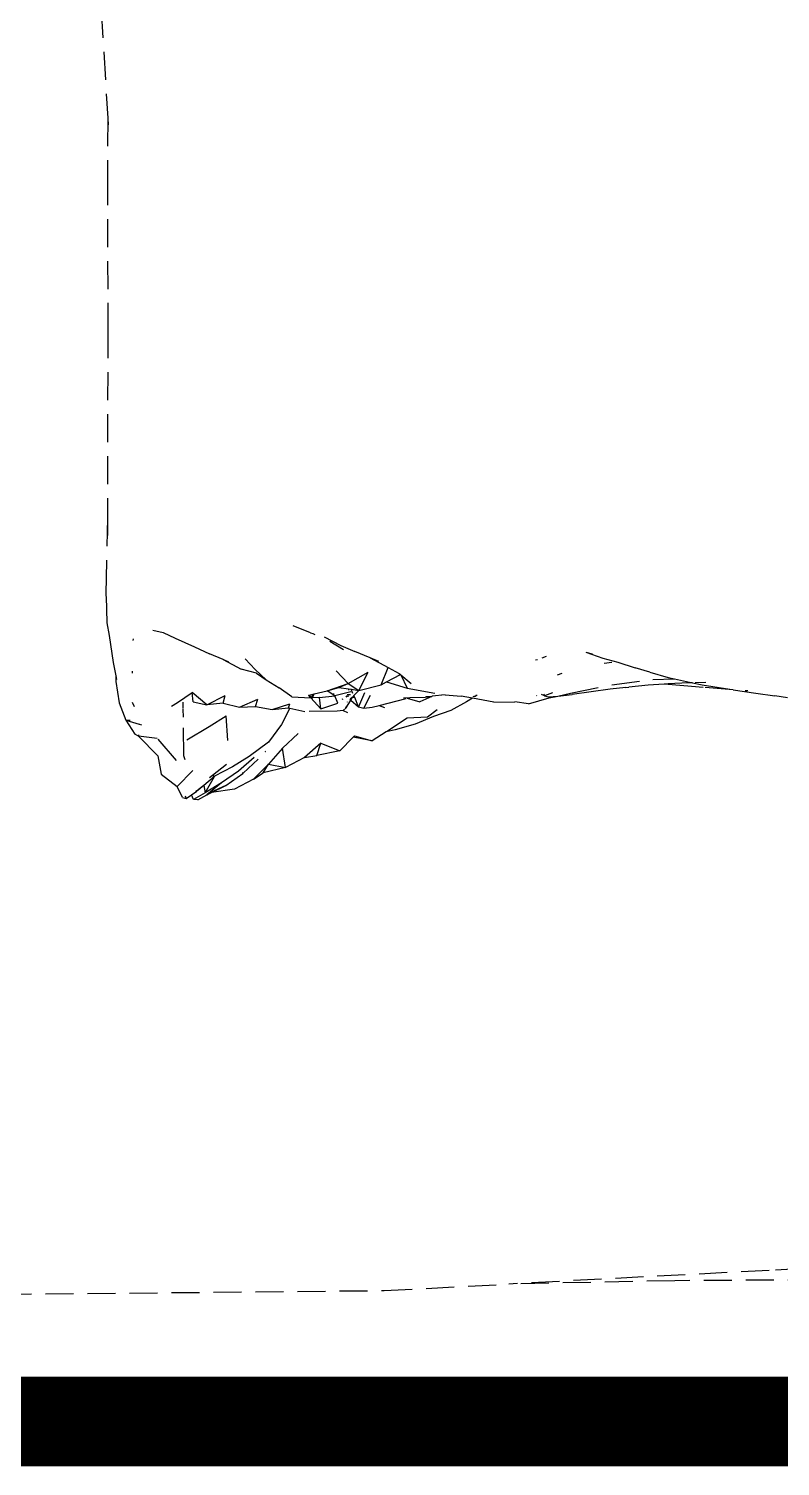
# Model space of a CAD drawing. Header units: millimetres. Extents: x 0 to 460473, y -68369 to 85219.
# Drawn here: x 229342.1 to 229509.8, y -31072.2 to -30751.2 of the extents above; entities that cross this region are included whole.
import ezdxf

# ---------------------------------------------------------------- set-up
doc = ezdxf.new("R2010")
doc.units = ezdxf.units.MM
doc.header["$LTSCALE"] = 50
doc.linetypes.add('HIDDEN2', pattern=[0.1875, 0.125, -0.0625])
doc.layers.add('fur', color=6, linetype='Continuous')
doc.layers.add('hid', color=8, linetype='HIDDEN2')

msp = doc.modelspace()

# ---------------------------------------------------------------- linework, layer by layer
at = {"layer": 'fur', "color": 40, "lineweight": 50, "true_color": 0xf8d731, "const_width": 20}
msp.add_lwpolyline([(227948.79534532, -29852.15140199), (229958.57693828, -29852.15140199), (229958.57693828, -31062.19639215), (227948.79534532, -31062.19639215)], close=True, dxfattribs=at)
at = {"layer": 'hid'}
for p, q in [((229355.00072735, -30690.84641993), (229359.77242368, -30771.19265532)), ((229359.77242368, -30771.19265532), (229359.73167464, -30784.30737167)), ((229359.77242368, -30771.19265532), (229359.85682228, -30772.6137662)), ((229359.73167464, -30784.30737167), (229359.76266993, -30818.52801195)), ((229359.76266993, -30818.52801195), (229359.72891424, -30860.49566896)), ((229359.72891424, -30860.49566896), (229359.3952258, -30873.97714257)), ((229359.72891424, -30860.49566896), (229359.7258422, -30864.31507259)), ((229359.3952258, -30873.97714257), (229359.37806174, -30877.16972129)), ((229359.37806174, -30877.16972129), (229359.51837374, -30880.23502906)), ((229359.51837374, -30880.23502906), (229359.50354266, -30880.77661335)), ((229359.50354266, -30880.77661335), (229359.57753141, -30883.8801138)), ((229359.57753141, -30883.8801138), (229360.08012166, -30886.70966022)), ((229360.08012166, -30886.70966022), (229360.98331765, -30892.6867315)), ((229369.85530194, -30885.47859749), (229372.16678379, -30885.98650241)), ((229372.16678379, -30885.98650241), (229374.85470841, -30887.25041813)), ((229405.02728712, -30886.11454526), (229401.12071447, -30884.5222293)), ((229405.02728712, -30886.11454526), (229405.51590842, -30886.25227915)), ((229405.51590842, -30886.25227915), (229405.97330993, -30886.43196974)), ((229408.06215898, -30886.97002313), (229411.80725617, -30888.94770184)), ((229365.44811619, -30887.45658394), (229365.3737138, -30887.7861323)), ((229374.85470841, -30887.25041813), (229379.14272305, -30889.20202415)), ((229379.14272305, -30889.20202415), (229382.50287878, -30890.74336618)), ((229409.32896635, -30887.93714996), (229412.37666959, -30889.82234993)), ((229411.80725617, -30888.94770184), (229414.93511389, -30890.2442881)), ((229418.35887971, -30891.70085284), (229414.93511389, -30890.2442881)), ((229360.98331765, -30892.6867315), (229361.57883163, -30895.66695034)), ((229385.50332138, -30892.05112351), (229382.50287878, -30890.74336618)), ((229385.50332138, -30892.05112351), (229389.51547913, -30894.20426864)), ((229386.78689403, -30892.61057482), (229385.50332138, -30892.05112351)), ((229392.70599399, -30894.28463482), (229390.45233668, -30891.87631741)), ((229418.35887971, -30891.70085284), (229422.33169294, -30893.82827883)), ((229420.24747278, -30892.50431261), (229418.35887971, -30891.70085284)), ((229455.64630535, -30892.08297828), (229455.2511825, -30892.21931064)), ((229457.64239062, -30891.39425323), (229456.60779595, -30891.7512276)), ((229466.49760678, -30890.4383044), (229467.89755044, -30890.80790873)), ((229466.49760678, -30890.4383044), (229470.24786985, -30891.74329151)), ((229470.24786985, -30891.74329151), (229473.6221901, -30892.61447227)), ((229472.2758263, -30892.71452326), (229470.5891214, -30892.97171928)), ((229473.6221901, -30892.61447227), (229477.48110332, -30893.9307728)), ((229361.57883163, -30895.66695034), (229361.58622598, -30896.96517672)), ((229361.57883163, -30895.66695034), (229361.7520341, -30896.53373311)), ((229365.2201506, -30894.62174127), (229365.21304328, -30895.09067449)), ((229392.97695279, -30895.10996092), (229389.51547913, -30894.20426864)), ((229395.15712128, -30896.5546403), (229392.70599399, -30894.28463482)), ((229392.97695279, -30895.10996092), (229395.15712128, -30896.5546403)), ((229395.15712128, -30896.5546403), (229397.99069042, -30898.39813568)), ((229413.4141785, -30897.422395), (229410.76874742, -30894.54109863)), ((229413.4141785, -30897.422395), (229417.91099472, -30894.89583657)), ((229415.83864317, -30898.97325404), (229417.91099472, -30894.89583657)), ((229420.78072503, -30897.71923673), (229422.33169294, -30893.82827883)), ((229422.01408781, -30897.04881127), (229425.07947781, -30895.38254119)), ((229422.33169294, -30893.82827883), (229422.36815579, -30893.73680343)), ((229422.33169294, -30893.82827883), (229424.79811415, -30895.14903777)), ((229424.79811415, -30895.14903777), (229425.07947781, -30895.38254119)), ((229425.07947781, -30895.38254119), (229425.21149422, -30895.49210147)), ((229425.21149422, -30895.49210147), (229426.596674, -30898.47301853)), ((229425.21149422, -30895.49210147), (229427.47020784, -30897.36660561)), ((229461.10803529, -30895.20404066), (229460.06842263, -30895.52464913)), ((229472.23040173, -30897.70321435), (229481.44316753, -30896.49360532)), ((229480.77426924, -30894.8944389), (229477.48110332, -30893.9307728)), ((229480.77426924, -30894.8944389), (229484.8188209, -30896.02991633)), ((229481.44316753, -30896.49360532), (229486.28207936, -30896.35467695)), ((229484.8188209, -30896.02991633), (229486.28207936, -30896.35467695)), ((229486.28207936, -30896.35467695), (229490.27881909, -30897.2417271)), ((229361.58622598, -30896.96517672), (229362.29078551, -30901.74818749)), ((229375.36496415, -30901.65272024), (229378.58280819, -30899.4389417)), ((229381.8944713, -30902.15056329), (229378.58280819, -30899.4389417)), ((229378.8199388, -30901.46469169), (229378.58280819, -30899.4389417)), ((229400.8550882, -30900.40981986), (229397.99069042, -30898.39813568)), ((229404.56500685, -30900.01392543), (229405.30062047, -30899.84849857)), ((229404.56500685, -30900.01392543), (229404.68267285, -30900.11839047)), ((229405.30062047, -30899.84849857), (229405.80282209, -30899.73556205)), ((229405.30062047, -30899.84849857), (229405.49521596, -30900.60976612)), ((229405.49521596, -30900.60976612), (229405.80282209, -30899.73556205)), ((229405.80282209, -30899.73556205), (229408.74222223, -30899.07454146)), ((229408.74222223, -30899.07454146), (229408.76777374, -30899.06550566)), ((229408.76777374, -30899.06550566), (229413.4141785, -30897.422395)), ((229408.76777374, -30899.06550566), (229411.33016205, -30898.26443695)), ((229410.43996408, -30900.16018505), (229408.76777374, -30899.06550566)), ((229410.04319108, -30899.69969674), (229410.32954026, -30899.72971177)), ((229414.02358583, -30899.22997872), (229410.43996408, -30900.16018505)), ((229411.33016205, -30898.26443695), (229413.4141785, -30897.422395)), ((229411.33016205, -30898.26443695), (229413.49499782, -30898.6047894)), ((229413.39460601, -30899.93353222), (229413.22220108, -30899.9315765)), ((229413.39460601, -30899.93353222), (229413.37244933, -30900.22678841)), ((229413.40697591, -30899.76980949), (229413.39460601, -30899.93353222)), ((229413.96460282, -30899.93999813), (229413.39460601, -30899.93353222)), ((229413.4141785, -30897.422395), (229415.83864317, -30898.97325404)), ((229413.49499782, -30898.6047894), (229413.47498442, -30898.86967813)), ((229413.49499782, -30898.6047894), (229414.09215035, -30898.69867289)), ((229414.48018346, -30899.60827796), (229414.09215035, -30898.69867289)), ((229414.09215035, -30898.69867289), (229415.83864317, -30898.97325404)), ((229415.01854151, -30899.76754177), (229414.6839274, -30900.08588288)), ((229415.01854151, -30899.76754177), (229415.83864317, -30898.97325404)), ((229417.05862433, -30899.48758674), (229415.74865685, -30902.58176089)), ((229415.83864317, -30898.97325404), (229420.78072503, -30897.71923673)), ((229416.94580815, -30902.93173372), (229418.44458025, -30899.97976648)), ((229420.78072503, -30897.71923673), (229422.01408781, -30897.04881127)), ((229422.01408781, -30897.04881127), (229426.596674, -30898.47301853)), ((229426.596674, -30898.47301853), (229434.34999505, -30899.87919234)), ((229435.03905694, -30899.9387116), (229432.18332451, -30900.22755699)), ((229434.34999505, -30899.87919234), (229435.03905694, -30899.9387116)), ((229435.03905694, -30899.9387116), (229438.65267413, -30900.21503662)), ((229441.99083321, -30900.1737836), (229442.04719183, -30899.92719993)), ((229457.2748425, -30900.15532913), (229456.57844933, -30899.87608348)), ((229457.01034851, -30899.80531061), (229457.2748425, -30900.15532913)), ((229458.9942965, -30899.48021231), (229457.2748425, -30900.15532913)), ((229460.21212134, -30900.1996632), (229463.06012947, -30899.58463741)), ((229460.21212134, -30900.1996632), (229463.39424533, -30899.89012765)), ((229463.06012947, -30899.58463741), (229472.23040173, -30897.70321435)), ((229467.61610337, -30899.28789475), (229463.39424533, -30899.89012765)), ((229471.85945813, -30898.69076377), (229467.61610337, -30899.28789475)), ((229475.39242092, -30898.2848678), (229471.85945813, -30898.69076377)), ((229475.39242092, -30898.2848678), (229476.08598213, -30898.1916279)), ((229480.40265908, -30897.77495018), (229476.08598213, -30898.1916279)), ((229483.91312529, -30897.56267837), (229480.40265908, -30897.77495018)), ((229484.86664696, -30897.45718887), (229483.91312529, -30897.56267837)), ((229488.34445147, -30897.93563632), (229483.91312529, -30897.56267837)), ((229489.39062573, -30897.25144225), (229484.86664696, -30897.45718887)), ((229492.67212675, -30898.26903365), (229488.34445147, -30897.93563632)), ((229490.27881909, -30897.2417271), (229489.39062573, -30897.25144225)), ((229490.27881909, -30897.2417271), (229492.40116795, -30897.7127685)), ((229493.20687586, -30897.20969971), (229490.88170011, -30897.23513272)), ((229492.40116795, -30897.7127685), (229499.32495434, -30898.798873)), ((229499.32495434, -30898.798873), (229492.67212675, -30898.26903365)), ((229499.32495434, -30898.798873), (229504.40700904, -30899.596073)), ((229502.6137489, -30899.06079664), (229502.01790129, -30899.01334261)), ((229504.40700904, -30899.596073), (229508.66269527, -30900.17002402)), ((229362.29078551, -30901.74818749), (229363.83438413, -30905.60010115)), ((229365.1916063, -30901.54812362), (229365.63892771, -30902.55314073)), ((229374.01966872, -30902.49023649), (229375.36496415, -30901.65272024)), ((229376.6182641, -30903.00317495), (229376.59664041, -30901.58568927)), ((229376.64766238, -30904.9303038), (229376.6204903, -30903.14910789)), ((229378.8199388, -30901.46469169), (229381.8944713, -30902.15056329)), ((229381.8944713, -30902.15056329), (229385.99451452, -30900.06918241)), ((229385.56424661, -30901.75626142), (229381.8944713, -30902.15056329)), ((229385.56424661, -30901.75626142), (229385.99451452, -30900.06918241)), ((229385.56424661, -30901.75626142), (229389.17836373, -30902.71749379)), ((229389.17836373, -30902.71749379), (229393.30256994, -30900.89779587)), ((229389.17836373, -30902.71749379), (229392.73115683, -30902.55777024)), ((229392.73115683, -30902.55777024), (229393.30256994, -30900.89779587)), ((229392.73115683, -30902.55777024), (229396.48008678, -30903.18797297)), ((229396.48008678, -30903.18797297), (229400.38849248, -30901.91503723)), ((229396.48008678, -30903.18797297), (229400.11353429, -30902.8419529)), ((229400.37091683, -30902.89850635), (229398.57826774, -30906.53232184)), ((229400.11353429, -30902.8419529), (229400.38849248, -30901.91503723)), ((229400.11353429, -30902.8419529), (229400.37091683, -30902.89850635)), ((229400.37091683, -30902.89850635), (229403.73081759, -30903.63676151)), ((229400.8550882, -30900.40981986), (229405.10745067, -30900.59305705)), ((229405.10745067, -30900.59305705), (229404.68267285, -30900.11839047)), ((229405.49521596, -30900.60976612), (229404.68267285, -30900.11839047)), ((229407.312273, -30903.05682851), (229405.10745067, -30900.59305705)), ((229405.10745067, -30900.59305705), (229405.49521596, -30900.60976612)), ((229407.0239835, -30900.49639422), (229405.49521596, -30900.60976612)), ((229407.00510571, -30900.47248555), (229407.0239835, -30900.49639422)), ((229407.0239835, -30900.49639422), (229410.43996408, -30900.16018505)), ((229407.312273, -30903.05682851), (229407.0239835, -30900.49639422)), ((229407.312273, -30903.05682851), (229411.12785948, -30901.76513449)), ((229411.12785948, -30901.76513449), (229410.43996408, -30900.16018505)), ((229412.2534168, -30901.04096056), (229412.17792254, -30900.84582337)), ((229412.95124889, -30902.84471356), (229412.30318076, -30903.43896994)), ((229412.78996969, -30902.75217002), (229412.95124889, -30902.84471356)), ((229412.95124889, -30902.84471356), (229412.87114003, -30902.63764856)), ((229413.16223395, -30900.45623539), (229412.88404891, -30900.22762258)), ((229412.95124889, -30902.84471356), (229414.02619602, -30901.11224774)), ((229413.02409307, -30902.42185044), (229412.95124889, -30902.84471356)), ((229412.95965156, -30900.16143383), (229413.00523208, -30900.16865019)), ((229413.00523208, -30900.16865019), (229412.98093776, -30900.14279815)), ((229413.2328143, -30900.41082459), (229413.00523208, -30900.16865019)), ((229413.00523208, -30900.16865019), (229413.37244933, -30900.22678841)), ((229413.0084555, -30900.11870687), (229413.37244933, -30900.22678841)), ((229413.1816672, -30901.50712687), (229413.17529839, -30901.54409809)), ((229413.37244933, -30900.22678841), (229413.3649688, -30900.32579752)), ((229413.37244933, -30900.22678841), (229413.48994308, -30900.24539014)), ((229413.79160351, -30900.97345206), (229413.76907654, -30900.95493937)), ((229413.80368112, -30900.92240972), (229413.8260859, -30900.9415243)), ((229413.88410704, -30900.84680625), (229414.33093207, -30900.42171129)), ((229414.02619602, -30901.11224774), (229413.95532364, -30901.10799746)), ((229413.980153, -30901.07296626), (229414.02619602, -30901.11224774)), ((229414.02619602, -30901.11224774), (229414.42626662, -30900.44355424)), ((229414.02619602, -30901.11224774), (229415.74865685, -30902.58176089)), ((229414.33093207, -30900.42171129), (229414.42626662, -30900.44355424)), ((229414.42626662, -30900.44355424), (229414.54533983, -30900.27555645)), ((229414.42626662, -30900.44355424), (229414.88094943, -30900.54773068)), ((229414.6839274, -30900.08588288), (229414.54533983, -30900.27555645)), ((229414.88094943, -30900.54773068), (229414.6839274, -30900.08588288)), ((229415.74865685, -30902.58176089), (229414.88094943, -30900.54773068)), ((229415.74865685, -30902.58176089), (229416.94580815, -30902.93173372)), ((229416.94580815, -30902.93173372), (229418.81419072, -30902.71856866)), ((229418.81419072, -30902.71856866), (229420.31166774, -30902.32998126)), ((229420.31166774, -30902.32998126), (229426.5923151, -30900.70206509)), ((229420.31166774, -30902.32998126), (229421.51727969, -30902.78767427)), ((229425.78813028, -30900.59841969), (229427.16248695, -30900.55443012)), ((229426.5923151, -30900.70206509), (229427.16248695, -30900.55443012)), ((229426.5923151, -30900.70206509), (229429.39391533, -30901.50122418)), ((229427.16248695, -30900.55443012), (229430.61156351, -30900.44403418)), ((229432.07503182, -30900.27700433), (229429.39391533, -30901.50122418)), ((229430.61156351, -30900.44403418), (229432.07503182, -30900.27700433)), ((229430.72829195, -30900.28519787), (229432.18332451, -30900.22755699)), ((229432.18332451, -30900.22755699), (229432.07503182, -30900.27700433)), ((229439.84749245, -30901.51941942), (229436.36202244, -30903.39774995)), ((229441.19064613, -30900.67615841), (229438.65267413, -30900.21503662)), ((229441.19064613, -30900.67615841), (229439.84749245, -30901.51941942)), ((229445.93406694, -30901.53798617), (229441.19064613, -30900.67615841)), ((229441.99083321, -30900.1737836), (229441.22567506, -30900.37136829)), ((229441.99083321, -30900.1737836), (229441.63637261, -30900.39632166)), ((229442.22717659, -30900.02742166), (229441.99083321, -30900.1737836)), ((229445.93406694, -30901.53798617), (229450.64485064, -30901.4695311)), ((229453.65305988, -30901.90702439), (229450.64485064, -30901.4695311)), ((229453.65305988, -30901.90702439), (229458.29635384, -30900.61337215)), ((229455.4937701, -30900.05382371), (229455.47892209, -30900.12329275)), ((229457.2748425, -30900.15532913), (229458.03139412, -30900.41178963)), ((229458.03139412, -30900.41178963), (229460.21212134, -30900.1996632)), ((229458.29635384, -30900.61337215), (229460.21212134, -30900.1996632)), ((229520.75069053, -30901.9165546), (229508.66269527, -30900.17002402)), ((229363.83438413, -30905.60010115), (229364.80790276, -30905.55569616)), ((229363.83438413, -30905.60010115), (229365.80475119, -30908.69158893)), ((229363.83438413, -30905.60010115), (229366.75300004, -30906.48636815)), ((229366.75668201, -30906.41162192), (229366.75300004, -30906.48636815)), ((229376.76441802, -30913.5259699), (229376.65939945, -30905.76480958)), ((229382.38972932, -30906.96871053), (229386.21314794, -30904.59183688)), ((229386.57242664, -30910.12768584), (229386.21314794, -30904.59183688)), ((229410.98154839, -30903.57532366), (229403.73081759, -30903.63676151)), ((229412.30318076, -30903.43896994), (229410.98154839, -30903.57532366)), ((229412.30318076, -30903.43896994), (229413.28336505, -30903.84220928)), ((229426.59784049, -30905.10752184), (229422.19617646, -30908.01584856)), ((229431.09765626, -30904.95556347), (229426.59784049, -30905.10752184)), ((229432.47911287, -30904.80739605), (229428.41306447, -30906.47556984)), ((229433.26199382, -30903.24961556), (229431.09765626, -30904.95556347)), ((229436.36202244, -30903.39774995), (229432.47911287, -30904.80739605)), ((229366.6221269, -30909.14316785), (229365.80475119, -30908.69158893)), ((229366.63647058, -30908.85198295), (229366.6221269, -30909.14316785)), ((229366.6221269, -30909.14316785), (229370.96546646, -30913.58649964)), ((229370.82532111, -30909.65978734), (229366.6221269, -30909.14316785)), ((229366.75300004, -30906.48636815), (229367.31635467, -30906.65743644)), ((229377.43248311, -30909.99465581), (229382.38972932, -30906.96871053)), ((229398.57826774, -30906.53232184), (229395.61771791, -30910.46783456)), ((229402.27970491, -30908.57210792), (229398.79190192, -30911.86005153)), ((229414.55169518, -30909.40609807), (229411.55729418, -30912.4427683)), ((229414.83829528, -30909.1154523), (229414.55169518, -30909.40609807)), ((229418.79985956, -30910.20453846), (229414.55169518, -30909.40609807)), ((229414.83829528, -30909.1154523), (229418.79985956, -30910.20453846)), ((229421.93033149, -30908.18716715), (229418.79985956, -30910.20453846)), ((229423.88875243, -30907.78333908), (229421.93033149, -30908.18716715)), ((229422.19617646, -30908.01584856), (229421.93033149, -30908.18716715)), ((229428.41306447, -30906.47556984), (229423.88875243, -30907.78333908)), ((229375.08300703, -30914.5972901), (229370.82532111, -30909.65978734)), ((229395.61771791, -30910.46783456), (229391.36336481, -30913.72884854)), ((229395.05284148, -30912.62636116), (229394.91999067, -30912.60757562)), ((229395.00405545, -30912.67335505), (229394.91999067, -30912.60757562)), ((229398.79190192, -30911.86005153), (229395.61388516, -30915.38564617)), ((229399.45496776, -30916.15612731), (229398.79190192, -30911.86005153)), ((229407.32177156, -30910.72940029), (229403.65116303, -30913.89808414)), ((229406.46656826, -30913.48766412), (229407.32177156, -30910.72940029)), ((229411.55729418, -30912.4427683), (229406.46656826, -30913.48766412)), ((229407.32177156, -30910.72940029), (229411.55729418, -30912.4427683)), ((229370.96546646, -30913.58649964), (229371.70435411, -30917.63491865)), ((229376.95907671, -30914.24099273), (229376.76441802, -30913.5259699)), ((229377.01429583, -30914.44382431), (229376.95907671, -30914.24099273)), ((229383.15564936, -30917.89938971), (229386.24380995, -30915.44364971)), ((229387.59977043, -30916.03528248), (229383.60404468, -30918.09804873)), ((229391.36336481, -30913.72884854), (229387.59977043, -30916.03528248)), ((229392.44386718, -30913.9614802), (229388.92856838, -30916.9617474)), ((229389.97296902, -30917.42012396), (229393.30656934, -30914.30848434)), ((229395.61388516, -30915.38564617), (229392.33055108, -30918.75800119)), ((229394.46156038, -30917.35939442), (229395.61388516, -30915.38564617)), ((229395.61388516, -30915.38564617), (229399.45496776, -30916.15612731)), ((229403.65116303, -30913.89808414), (229399.45496776, -30916.15612731)), ((229403.65116303, -30913.89808414), (229406.46656826, -30913.48766412)), ((229371.70435411, -30917.63491865), (229375.23615041, -30920.38700401)), ((229375.23615041, -30920.38700401), (229378.75211578, -30916.79506442)), ((229383.56984052, -30918.15900597), (229381.23373843, -30920.17263694)), ((229381.53102656, -30921.79249592), (229383.56984052, -30918.15900597)), ((229382.49138053, -30918.42762374), (229383.15564936, -30917.89938971)), ((229383.15564936, -30917.89938971), (229383.56984052, -30918.15900597)), ((229383.60404468, -30918.09804873), (229383.56984052, -30918.15900597)), ((229388.92856838, -30916.9617474), (229385.12231381, -30919.60192705)), ((229386.08766702, -30920.21542054), (229389.90158709, -30917.52004093)), ((229392.33055108, -30918.75800119), (229388.04386957, -30920.96334089)), ((229389.97296902, -30917.42012396), (229389.73310345, -30917.42336928)), ((229389.90158709, -30917.52004093), (229389.97296902, -30917.42012396)), ((229392.33055108, -30918.75800119), (229394.46156038, -30917.35939442)), ((229399.45496776, -30916.15612731), (229394.46156038, -30917.35939442)), ((229376.46079752, -30922.86670887), (229375.23615041, -30920.38700401)), ((229377.07490429, -30922.47030646), (229377.26600842, -30923.09403386)), ((229377.26600842, -30923.09403386), (229378.48299004, -30922.2719654)), ((229378.56980942, -30922.2057062), (229378.48299004, -30922.2719654)), ((229378.94558636, -30923.33360349), (229378.48299004, -30922.2719654)), ((229378.56980942, -30922.2057062), (229379.55416049, -30921.53503154)), ((229381.53102656, -30921.79249592), (229378.94558636, -30923.33360349)), ((229379.43521877, -30921.54523922), (229379.36085451, -30921.55162122)), ((229379.6403016, -30921.38872319), (229379.43521877, -30921.54523922)), ((229381.23373843, -30920.17263694), (229379.55416049, -30921.53503154)), ((229379.68484179, -30921.31307288), (229379.6403016, -30921.38872319)), ((229379.94507745, -30921.12146416), (229379.82749314, -30921.24586151)), ((229379.87761131, -30923.38530969), (229381.85197776, -30922.23202833)), ((229381.23373843, -30920.17263694), (229379.94507745, -30921.12146416)), ((229381.23373843, -30920.17263694), (229381.53102656, -30921.79249592)), ((229385.12231381, -30919.60192705), (229381.53102656, -30921.79249592)), ((229385.12231381, -30919.60192705), (229381.85197776, -30922.23202833)), ((229381.85197776, -30922.23202833), (229382.93334845, -30921.71718873)), ((229381.85197776, -30922.23202833), (229382.6706866, -30921.75593371)), ((229386.08766702, -30920.21542054), (229382.6706866, -30921.75593371)), ((229382.93334845, -30921.71718873), (229382.6706866, -30921.75593371)), ((229382.93334845, -30921.71718873), (229386.08766702, -30920.21542054)), ((229388.04386957, -30920.96334089), (229382.93334845, -30921.71718873)), ((229376.46079752, -30922.86670887), (229377.26600842, -30923.09403386)), ((229379.87761131, -30923.38530969), (229378.94558636, -30923.33360349)), ((229589.94110266, -31024.3296641), (229507.38065658, -31028.44762622)), ((229421.49038348, -31032.96381051), (229449.28293603, -31031.50245424)), ((229507.38065658, -31028.44762622), (229449.28293603, -31031.50245424)), ((229486.30052863, -31030.7597146), (229449.28293603, -31031.50245424)), ((229630.26530441, -31029.90552431), (229486.30052863, -31030.7597146)), ((229317.73242623, -31033.96771229), (229421.49038348, -31032.96381051)), ((228735.99865146, -31052.95734411), (229943.18235069, -31052.95734411))]:
    msp.add_line(p, q, dxfattribs=at)

doc.saveas('drawing.dxf')
